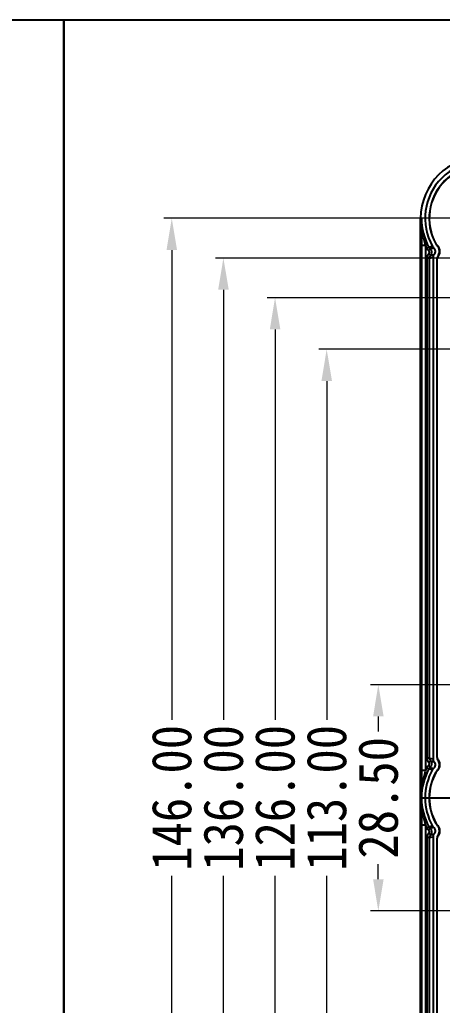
# Model space of a CAD drawing. Header units: millimetres. Extents: x 832 to 1628, y -1651 to -1095.
# Drawn here: x 1224.2 to 1277.4, y -1218.9 to -1094.7 of the extents above; entities that cross this region are included whole.
import ezdxf

# ---------------------------------------------------------------- set-up
doc = ezdxf.new("R2010")
doc.units = ezdxf.units.MM
doc.linetypes.add('CENTER', pattern=[50.8, 31.75, -6.35, 6.35, -6.35])
doc.layers.add('dim', color=3, linetype='Continuous', lineweight=9)
doc.styles.add('FFS', font='simfang0.ttf', dxfattribs={"width": 0.9})
doc.dimstyles.new('YanXiu', dxfattribs={"dimtxt": 2.5, "dimasz": 2.2, "dimexe": 1, "dimexo": 0.6, "dimgap": 0.66, "dimtad": 0, "dimzin": 1, "dimdsep": 46, "dimtxsty": 'FFS', "dimcen": 0, "dimclrd": 256, "dimclre": 131, "dimclrt": 42, "dimazin": 0, "dimtfac": 1, "dimtofl": 0, "dimtmove": 0, "dimatfit": 3, "dimfxl": 1, "dimlwd": 5, "dimlwe": 5, "dimarcsym": 0})

# ---------------------------------------------------------------- blocks, each defined once
blk = doc.blocks.new('*D59')
at = {"layer": 'Defpoints', "color": 0}
for p in [(-32.14, 14.25), (-52.06, -14.25), (-32.14, -14.25)]:
    blk.add_point(p, dxfattribs=at)
at = {"layer": 'dim', "color": 131, "lineweight": 5}
for p, q in [((-33.14, 14.25), (-53.06, 14.25)), ((-33.14, -14.25), (-53.06, -14.25))]:
    blk.add_line(p, q, dxfattribs=at)
at = {"layer": 'dim', "lineweight": 5}
for p, q in [((-52.06, 10.25), (-52.06, 8.36)), ((-52.06, -10.25), (-52.06, -8.36))]:
    blk.add_line(p, q, dxfattribs=at)
at = {"layer": 'dim'}
for points in [[(-52.72, 10.25), (-51.39, 10.25), (-52.06, 14.25)], [(-52.72, -10.25), (-51.39, -10.25), (-52.06, -14.25)]]:
    blk.add_solid(points, dxfattribs=at)
at = {"layer": 'dim', "color": 42, "insert": (-52.06, 0), "char_height": 5, "attachment_point": 5, "rotation": 90, "style": 'FFS'}
blk.add_mtext('28.50', dxfattribs=at)
blk = doc.blocks.new('*D60')
at = {"layer": 'Defpoints', "color": 0}
for p in [(-27.66, 56.5), (-58.56, -56.5), (-27.66, -56.5)]:
    blk.add_point(p, dxfattribs=at)
at = {"layer": 'dim', "color": 131, "lineweight": 5}
for p, q in [((-28.66, 56.5), (-59.56, 56.5)), ((-28.66, -56.5), (-59.56, -56.5))]:
    blk.add_line(p, q, dxfattribs=at)
at = {"layer": 'dim', "lineweight": 5}
for p, q in [((-58.56, 52.5), (-58.56, 9.84)), ((-58.56, -52.5), (-58.56, -9.84))]:
    blk.add_line(p, q, dxfattribs=at)
at = {"layer": 'dim'}
for points in [[(-59.22, 52.5), (-57.89, 52.5), (-58.56, 56.5)], [(-59.22, -52.5), (-57.89, -52.5), (-58.56, -56.5)]]:
    blk.add_solid(points, dxfattribs=at)
at = {"layer": 'dim', "color": 42, "insert": (-58.56, 0), "char_height": 5, "attachment_point": 5, "rotation": 90, "style": 'FFS'}
blk.add_mtext('113.00', dxfattribs=at)
blk = doc.blocks.new('*D61')
at = {"layer": 'Defpoints', "color": 0}
for p in [(-32.14, 63), (-65.06, -63), (-32.14, -63)]:
    blk.add_point(p, dxfattribs=at)
at = {"layer": 'dim', "color": 131, "lineweight": 5}
for p, q in [((-33.14, 63), (-66.06, 63)), ((-33.14, -63), (-66.06, -63))]:
    blk.add_line(p, q, dxfattribs=at)
at = {"layer": 'dim', "lineweight": 5}
for p, q in [((-65.06, 59), (-65.06, 9.84)), ((-65.06, -59), (-65.06, -9.84))]:
    blk.add_line(p, q, dxfattribs=at)
at = {"layer": 'dim'}
for points in [[(-65.72, 59), (-64.39, 59), (-65.06, 63)], [(-65.72, -59), (-64.39, -59), (-65.06, -63)]]:
    blk.add_solid(points, dxfattribs=at)
at = {"layer": 'dim', "color": 42, "insert": (-65.06, 0), "char_height": 5, "attachment_point": 5, "rotation": 90, "style": 'FFS'}
blk.add_mtext('126.00', dxfattribs=at)
blk = doc.blocks.new('*D62')
at = {"layer": 'Defpoints', "color": 0}
for p in [(-15.14, 68), (-71.56, -68), (-15.14, -68)]:
    blk.add_point(p, dxfattribs=at)
at = {"layer": 'dim', "color": 131, "lineweight": 5}
for p, q in [((-16.14, 68), (-72.56, 68)), ((-16.14, -68), (-72.56, -68))]:
    blk.add_line(p, q, dxfattribs=at)
at = {"layer": 'dim', "lineweight": 5}
for p, q in [((-71.56, 64), (-71.56, 9.84)), ((-71.56, -64), (-71.56, -9.84))]:
    blk.add_line(p, q, dxfattribs=at)
at = {"layer": 'dim'}
for points in [[(-72.22, 64), (-70.89, 64), (-71.56, 68)], [(-72.22, -64), (-70.89, -64), (-71.56, -68)]]:
    blk.add_solid(points, dxfattribs=at)
at = {"layer": 'dim', "color": 42, "insert": (-71.56, 0), "char_height": 5, "attachment_point": 5, "rotation": 90, "style": 'FFS'}
blk.add_mtext('136.00', dxfattribs=at)
blk = doc.blocks.new('*D63')
at = {"layer": 'Defpoints', "color": 0}
for p in [(-41.98, 73), (-78.06, -73), (-41.98, -73)]:
    blk.add_point(p, dxfattribs=at)
at = {"layer": 'dim', "color": 131, "lineweight": 5}
for p, q in [((-42.98, 73), (-79.06, 73)), ((-42.98, -73), (-79.06, -73))]:
    blk.add_line(p, q, dxfattribs=at)
at = {"layer": 'dim', "lineweight": 5}
for p, q in [((-78.06, 69), (-78.06, 9.84)), ((-78.06, -69), (-78.06, -9.84))]:
    blk.add_line(p, q, dxfattribs=at)
at = {"layer": 'dim'}
for points in [[(-78.72, 69), (-77.39, 69), (-78.06, 73)], [(-78.72, -69), (-77.39, -69), (-78.06, -73)]]:
    blk.add_solid(points, dxfattribs=at)
at = {"layer": 'dim', "color": 42, "insert": (-78.06, 0), "char_height": 5, "attachment_point": 5, "rotation": 90, "style": 'FFS'}
blk.add_mtext('146.00', dxfattribs=at)
blk = doc.blocks.new('u179')
at = {"color": 7}
for p, q in [((-46.738, -73), (-46.738, 73)), ((-46.738, 73), (-46.628, 73)), ((-46.642, 69.558), (-46.642, 3.442)), ((-46.142, 69.558), (-46.642, 69.558)), ((-46.142, 69.558), (-46.142, 3.442)), ((-44.831, 69.777), (-44.814, 69.791)), ((-44.725, 69.645), (-44.709, 69.659)), ((-45.689, 69.332), (-45.952, 69.188)), ((-45.555, 69.176), (-45.738, 68.938)), ((-45.49, 68.329), (-45.707, 68.536)), ((-45.555, 69.176), (-45.099, 69.295)), ((-45.49, 68.329), (-45.035, 68.448)), ((-45.928, 5.016), (-45.928, 67.984)), ((-45.628, 67.984), (-45.928, 67.984)), ((-45.628, 67.984), (-45.173, 68.103)), ((-45.628, 5.016), (-45.628, 67.984)), ((-45.173, 68.103), (-45.173, 4.897)), ((-44.662, 5.074), (-44.662, 67.926)), ((-44.641, 5.081), (-44.641, 67.919)), ((-44.567, 68.22), (-44.547, 68.211)), ((-45.628, 5.016), (-45.928, 5.016)), ((-45.628, 5.016), (-45.173, 4.897)), ((-45.689, 3.668), (-45.952, 3.812)), ((-45.555, 3.824), (-45.738, 4.062)), ((-45.49, 4.671), (-45.707, 4.464)), ((-45.555, 3.824), (-45.099, 3.705)), ((-45.49, 4.671), (-45.035, 4.552)), ((-44.567, 4.78), (-44.547, 4.789)), ((-46.142, 3.442), (-46.642, 3.442)), ((-44.831, 3.223), (-44.814, 3.209)), ((-44.725, 3.355), (-44.709, 3.341)), ((-46.142, -3.442), (-46.642, -3.442)), ((-46.642, -3.442), (-46.642, -69.558)), ((-46.142, -3.442), (-46.142, -69.558)), ((-45.689, -3.668), (-45.952, -3.812)), ((-45.555, -3.824), (-45.099, -3.705)), ((-44.831, -3.223), (-44.814, -3.209)), ((-44.725, -3.355), (-44.709, -3.341)), ((-45.555, -3.824), (-45.738, -4.062)), ((-45.49, -4.671), (-45.707, -4.464)), ((-45.628, -5.016), (-45.173, -4.897)), ((-45.49, -4.671), (-45.035, -4.552)), ((-45.173, -4.897), (-45.173, -68.103)), ((-44.567, -4.78), (-44.547, -4.789)), ((-45.628, -5.016), (-45.928, -5.016)), ((-45.928, -67.984), (-45.928, -5.016)), ((-45.628, -67.984), (-45.628, -5.016)), ((-44.662, -67.926), (-44.662, -5.074)), ((-44.641, -67.919), (-44.641, -5.081))]:
    blk.add_line(p, q, dxfattribs=at)
at = {"color": 1, "linetype": 'CENTER', "ltscale": 0.373905}
blk.add_line((-46.738, 0), (46.738, 0), dxfattribs=at)
at = {"color": 7}
for centre, radius, start, end in [((-39, 73), 7.738, 90.13232, 180), ((-39, 73), 7.173, 60.26979, 209.73021), ((-39, 73), 6.662, 61.0698, 208.93024), ((-39, 73), 6.641, 61.10326, 208.89678), ((536.882, 68.875), 583.524, 179.594927, 179.932902), ((-39, 73), 7.628, 180, 208.7379), ((-39, 73), 7.928, 205.73117, 208.7379), ((-44.393, 70.019), 0.5, 208.93017, 228.44421), ((-44.377, 70.032), 0.5, 208.89671, 228.31404), ((-45.25, 69.573), 0.8, 208.73829, 232.47497), ((-45.128, 67.984), 0.8, 136.37593, 179.99852), ((-36.004, 30.078), 40.431, 103.18896, 103.85973), ((-45.25, 69.573), 0.5, 208.74096, 232.48508), ((-45.128, 67.984), 0.5, 136.3689, 179.99469), ((-44.794, 69.691), 0.5, 209.73048, 232.45347), ((-44.673, 68.103), 0.5, 136.37599, 179.99885), ((-44.162, 67.926), 0.5, 144.05563, 180.00058), ((-41.478, 77.749), 10.326, 252.04048, 252.16265), ((-44.142, 67.919), 0.5, 144.29921, 180.00057), ((-45.128, 5.016), 0.8, 180.00171, 223.62377), ((-45.128, 5.016), 0.5, 180.00578, 223.63064), ((-41.479, -4.747), 10.324, 107.83699, 107.95919), ((-44.162, 5.074), 0.5, 179.99942, 215.94298), ((-44.142, 5.081), 0.5, 179.99943, 215.69932), ((-39, 0), 7.928, 151.2621, 154.26883), ((-45.25, 3.427), 0.8, 127.5253, 151.26144), ((-45.25, 3.427), 0.5, 127.51929, 151.25865), ((-44.673, 4.897), 0.5, 180.00115, 223.62401), ((540.864, 4.142), 587.507, 180.068246, 180.403931), ((-39, 0), 7.628, 151.2621, 208.7379), ((-39, 0), 7.173, 150.26979, 209.73021), ((-35.702, 44.177), 41.722, 256.15073, 256.80074), ((-39, 0), 6.662, 151.06978, 208.93021), ((-39, 0), 6.641, 151.10325, 208.89675), ((-44.794, 3.309), 0.5, 127.54655, 150.26952), ((-44.393, 2.981), 0.5, 131.55457, 151.06986), ((-44.377, 2.968), 0.5, 131.68474, 151.10332), ((536.872, -4.125), 583.514, 179.594925, 179.932904), ((-39, 0), 7.928, 205.73117, 208.7379), ((-36.004, -42.922), 40.431, 103.18896, 103.85973), ((-45.25, -3.427), 0.5, 208.74096, 232.48109), ((-44.794, -3.309), 0.5, 209.73049, 232.45348), ((-44.393, -2.981), 0.5, 208.93014, 228.44549), ((-44.377, -2.968), 0.5, 208.89667, 228.31532), ((-45.25, -3.427), 0.8, 208.73829, 232.47497), ((-45.128, -5.016), 0.8, 136.37593, 179.99852), ((-45.128, -5.016), 0.5, 136.3689, 179.99469), ((-44.673, -4.897), 0.5, 136.37599, 179.99885), ((-44.162, -5.074), 0.5, 144.05704, 180.00058), ((-44.142, -5.081), 0.5, 144.3007, 180.00057), ((-41.479, 4.747), 10.324, 252.04081, 252.16301)]:
    blk.add_arc(centre, radius, start, end, dxfattribs=at)
for points, start_tangent, end_tangent in [([(-46.628, 73), (-46.616, 72.43), (-46.578, 71.883), (-46.52, 71.376), (-46.45, 70.923), (-46.375, 70.523), (-46.297, 70.166), (-46.219, 69.845), (-46.142, 69.558)], (-0.0020479, -0.9999979), (0.2669987, -0.9636969)), ([(-44.567, 68.22), (-44.428, 68.481), (-44.367, 68.94), (-44.505, 69.373), (-44.725, 69.645)], (0.5869912, 0.8095933), (-0.7483093, 0.66335)), ([(-44.709, 69.659), (-44.574, 69.514), (-44.466, 69.346), (-44.39, 69.162), (-44.348, 68.967), (-44.345, 68.768), (-44.378, 68.571), (-44.446, 68.383), (-44.547, 68.211)], (0.7468002, -0.6650484), (-0.5835443, -0.8120813)), ([(-45.707, 68.536), (-45.685, 68.563), (-45.666, 68.592), (-45.65, 68.624), (-45.638, 68.656), (-45.631, 68.689), (-45.628, 68.722), (-45.631, 68.76), (-45.642, 68.802), (-45.662, 68.849), (-45.694, 68.896), (-45.738, 68.938)], (0.6898973, 0.7239073), (-0.7929104, 0.6093382)), ([(-45.49, 68.329), (-45.444, 68.384), (-45.405, 68.443), (-45.374, 68.506), (-45.35, 68.572), (-45.335, 68.643), (-45.328, 68.721), (-45.335, 68.807), (-45.358, 68.898), (-45.399, 68.992), (-45.463, 69.087), (-45.555, 69.176)], (0.6898632, 0.7239397), (-0.7930765, 0.6091221)), ([(-45.035, 68.448), (-44.907, 68.652), (-44.875, 68.888), (-44.945, 69.114), (-45.099, 69.295)], (0.6899065, 0.7238985), (-0.7928553, 0.60941)), ([(-45.738, 4.062), (-45.709, 4.087), (-45.683, 4.118), (-45.662, 4.152), (-45.646, 4.186), (-45.635, 4.22), (-45.63, 4.252), (-45.628, 4.282), (-45.631, 4.314), (-45.64, 4.349), (-45.654, 4.386), (-45.676, 4.425), (-45.707, 4.464)], (0.7930986, 0.6090933), (-0.6898444, 0.7239576)), ([(-45.555, 3.824), (-45.494, 3.878), (-45.441, 3.941), (-45.398, 4.009), (-45.366, 4.078), (-45.344, 4.148), (-45.331, 4.219), (-45.328, 4.291), (-45.336, 4.364), (-45.353, 4.438), (-45.383, 4.514), (-45.427, 4.592), (-45.49, 4.671)], (0.7930241, 0.6091902), (-0.6898869, 0.7239172)), ([(-45.099, 3.705), (-44.946, 3.884), (-44.875, 4.11), (-44.907, 4.348), (-45.035, 4.552)], (0.7928551, 0.6094102), (-0.6899065, 0.7238985)), ([(-44.725, 3.355), (-44.503, 3.63), (-44.366, 4.067), (-44.43, 4.524), (-44.567, 4.78)], (0.7483234, 0.6633341), (-0.5869716, 0.8096075)), ([(-44.547, 4.789), (-44.447, 4.618), (-44.378, 4.431), (-44.345, 4.234), (-44.348, 4.035), (-44.389, 3.84), (-44.465, 3.656), (-44.573, 3.487), (-44.709, 3.341)], (0.5835236, -0.8120962), (-0.7468145, -0.6650324)), ([(-46.142, 3.442), (-46.221, 3.144), (-46.302, 2.811), (-46.381, 2.445), (-46.456, 2.044), (-46.522, 1.605), (-46.577, 1.122), (-46.615, 0.59), (-46.628, 0)], (-0.2670006, -0.9636964), (0.0020523, -0.9999979)), ([(-46.628, 0), (-46.616, -0.57), (-46.578, -1.117), (-46.52, -1.624), (-46.45, -2.077), (-46.375, -2.477), (-46.297, -2.834), (-46.219, -3.155), (-46.142, -3.442)], (-0.0020466, -0.9999979), (0.2669987, -0.9636969)), ([(-45.035, -4.552), (-44.907, -4.348), (-44.875, -4.11), (-44.946, -3.884), (-45.099, -3.705)], (0.6899065, 0.7238985), (-0.7928553, 0.60941)), ([(-44.567, -4.78), (-44.43, -4.524), (-44.366, -4.067), (-44.503, -3.63), (-44.725, -3.355)], (0.5869713, 0.8096077), (-0.7483241, 0.6633333)), ([(-44.709, -3.341), (-44.574, -3.486), (-44.466, -3.654), (-44.39, -3.838), (-44.348, -4.033), (-44.345, -4.232), (-44.378, -4.429), (-44.446, -4.617), (-44.547, -4.789)], (0.7468152, -0.6650317), (-0.5835232, -0.8120965)), ([(-45.707, -4.464), (-45.685, -4.438), (-45.666, -4.409), (-45.65, -4.377), (-45.638, -4.344), (-45.631, -4.311), (-45.628, -4.278), (-45.63, -4.246), (-45.637, -4.213), (-45.649, -4.179), (-45.664, -4.147), (-45.685, -4.116), (-45.709, -4.087), (-45.738, -4.062)], (0.6898877, 0.7239165), (-0.7930906, 0.6091037)), ([(-45.49, -4.671), (-45.445, -4.618), (-45.407, -4.559), (-45.375, -4.497), (-45.351, -4.429), (-45.334, -4.356), (-45.328, -4.281), (-45.333, -4.205), (-45.348, -4.133), (-45.372, -4.065), (-45.403, -3.999), (-45.444, -3.937), (-45.494, -3.878), (-45.555, -3.824)], (0.6898575, 0.7239452), (-0.7930248, 0.6091893))]:
    blk.add_spline(points, degree=3, dxfattribs=dict(at, start_tangent=start_tangent, end_tangent=end_tangent))
at = {"layer": 'dim'}
for base, p1, p2, picture, middle in [((-78.057, -73), (-41.985, 73), (-41.985, -73), '*D63', (-78.057, 0)), ((-71.557, -68), (-15.14, 68), (-15.14, -68), '*D62', (-71.557, 0)), ((-65.057, -63), (-32.14, 63), (-32.14, -63), '*D61', (-65.057, 0)), ((-58.557, -56.5), (-27.659, 56.5), (-27.659, -56.5), '*D60', (-58.557, 0)), ((-52.057, -14.25), (-32.14, 14.25), (-32.14, -14.25), '*D59', (-52.057, 0))]:
    dim = blk.add_linear_dim(base=base, p1=p1, p2=p2, angle=90, dimstyle='YanXiu', override={"dimtxt": 5, "dimasz": 4, "dimexe": 0.9995, "dimexo": 0.9995, "dimgap": 0.9995}, dxfattribs=at)
    dim.commit()
    dim.dimension.update_dxf_attribs({"geometry": picture, "text_midpoint": middle})
blk = doc.blocks.new('u35')
at = {"layer": 'Defpoints', "color": 2}
blk.add_lwpolyline([(-397.821, 278.189), (0, 278.189), (0, 0), (-397.821, 0)], close=True, dxfattribs=at)
blk.add_blockref('u179', (-306.178, 180.171))

msp = doc.modelspace()

# ---------------------------------------------------------------- block references
for p in [(1229.73, -1372.9), (1627.55, -1372.9)]:
    msp.add_blockref('u35', p)

doc.saveas('drawing.dxf')
